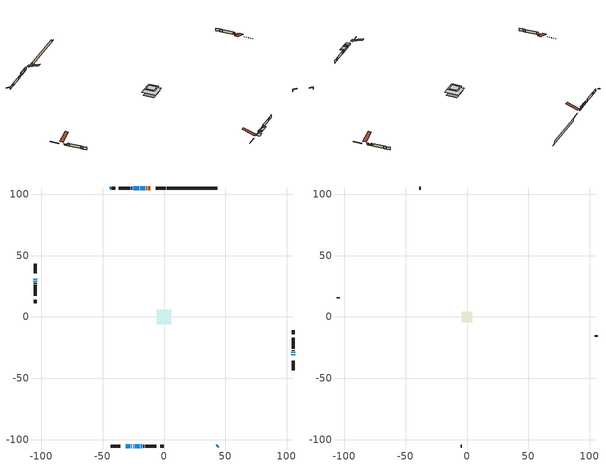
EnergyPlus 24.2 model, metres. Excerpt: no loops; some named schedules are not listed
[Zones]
conditioned space
 floor outside (Floor1 construction): -0.53,-0.53 -0.53,0.53 0.53,0.53 0.53,-0.53 z1.59
 floor adiabatic (AdiabaticFloorConstruction): -5.88,-5.88 -5.88,5.88 5.88,5.88 5.88,-5.88 z1.59
 floor foundation (Slab1 construction): -5.79,-4.57 -5.79,4.57 5.79,4.57 5.79,-4.57 z-0.99
 wall outside (RimJoist1 construction): 1.23,105.29 -6.54,105.29 / -43.61,-105.29 -35.84,-105.29 / -105.29,43.61 -105.29,35.84 / 105.29,-43.61 105.29,-35.84 z1.59:1.89
 wall outside (AdiabaticWallConstruction 1): -11.16,105.29 -12.84,105.29 / -13.77,105.29 -14.35,105.29 z1.59:3.62
 wall outside (AdiabaticWallConstruction): 105.29,-31.22 105.29,-30.2 / -26.69,-105.29 -26.17,-105.29 / -18.82,-105.29 -17.8,-105.29 z1.59:3.22; -31.22,-105.29 -27.61,-105.29 z1.59:2.39; 43.61,-105.29 43.83,-105.07 / -43.61,105.29 -43.83,105.07 z1.59:3.42; -105.29,31.22 -105.29,30.51 / -105.29,29.58 -105.29,28.86 / 105.29,-29.28 105.29,-28.56 z1.59:2.38; -15.28,105.29 -19.47,105.29 z1.59:1.95; -25.25,-105.29 -24.74,-105.29 z1.59:3.12; -23.81,-105.29 -19.75,-105.29 z1.59:3.11; -20.4,105.29 -25.09,105.29 z1.59:2.63
 wall outside (Wall1 construction): -26.02,105.29 -26.67,105.29 / -16.87,-105.29 -16.22,-105.29 / -105.29,27.93 -105.29,27.28 / 105.29,-27.63 105.29,-26.98 z1.59:4.03
 wall outside (Wall2 construction): -27.6,105.29 -36.74,105.29 / -15.29,-105.29 -6.16,-105.29 / -105.29,26.35 -105.29,17.22 / 105.29,-26.05 105.29,-16.91 z1.59:4.03
 wall outside (Wall5 construction): -39.71,105.29 -42.68,105.29 / -3.18,-105.29 -0.21,-105.29 / -105.29,14.24 -105.29,11.27 / 105.29,-13.94 105.29,-10.97 z1.59:4.03
 wall foundation (FoundationWall1 construction): 2.16,105.29,-0.99 2.16,105.29,1.59 39.47,105.29,1.59 39.47,105.29,-0.74 43.61,105.29,-0.74 43.61,105.29,-0.99
 window (WindowConstruction 7): 105.29,-31.22 105.29,-30.21 z1.59:3.21
 window (WindowConstruction 2): -31.22,-105.29 -27.61,-105.29 z1.59:2.39
 window (WindowConstruction 3): 43.61,-105.29 43.83,-105.08 z1.59:3.42
 window (WindowConstruction 4): -43.61,105.29 -43.83,105.08 z1.59:3.42
 window (WindowConstruction 5): -105.29,31.22 -105.29,30.51 z1.59:2.38
 window (WindowConstruction 6): -105.29,29.58 -105.29,28.86 z1.59:2.38
 window (WindowConstruction 12): -26.68,-105.29 -26.18,-105.29 z1.59:3.21
 window (WindowConstruction 9): -15.28,105.29 -19.47,105.29 z1.59:1.95
 window (WindowConstruction 10): -25.25,-105.29 -24.74,-105.29 z1.59:3.11
 window (WindowConstruction 11): -23.81,-105.29 -19.75,-105.29 z1.59:3.11
 window (WindowConstruction 8): -18.82,-105.29 -17.8,-105.29 z1.59:3.21
 window (WindowConstruction): 105.29,-29.28 105.29,-28.56 z1.59:2.38
 window (WindowConstruction 1): -20.4,105.29 -25.09,105.29 z1.59:2.63
 door (Door): -11.16,105.29 -12.84,105.29 z1.59:3.62
 door (Door 1): -13.77,105.29 -14.35,105.29 z1.59:3.62
 ceiling adiabatic (AdiabaticFloorConstruction): 5.88,-5.88 5.88,5.88 -5.88,5.88 -5.88,-5.88 z1.59
attic - vented
 floor to conditioned space (Floor2 construction Reversed): -3.16,-3.16 -3.16,3.16 3.16,3.16 3.16,-3.16 z4.03
 floor to conditioned space (Floor3 construction Reversed): -4.38,-4.38 -4.38,4.38 4.38,4.38 4.38,-4.38 z4.03
 wall outside (Wall3 construction): -37.66,105.29 -38.78,105.29 / -5.23,-105.29 -4.11,-105.29 / -105.29,16.29 -105.29,15.17 / 105.29,-15.99 105.29,-14.87 z1.59:4.03
 roof outside (Roof1 construction): -10.23,105.29,4.03 -10.23,94.82,7.52 -7.47,94.82,7.52 -7.47,105.29,4.03; -32.15,-105.29,4.03 -32.15,-94.82,7.52 -34.91,-94.82,7.52 -34.91,-105.29,4.03; -105.29,32.15,4.03 -94.82,32.15,7.52 -94.82,34.91,7.52 -105.29,34.91,4.03; 105.29,-32.15,4.03 94.82,-32.15,7.52 94.82,-34.91,7.52 105.29,-34.91,4.03
shading: 105.29,-30 105.29,-31.42 105.7,-31.42 105.7,-30 z3.42; -27.46,-105.29 -31.37,-105.29 -31.37,-108.95 -27.46,-108.95 z2.54; 43.93,-104.97 43.51,-105.4 46.1,-107.99 46.52,-107.56 z3.57; -43.93,104.97 -43.51,105.4 -46.1,107.99 -46.52,107.56 z3.57; -105.29,30.31 -105.29,31.42 -105.7,31.42 -105.7,30.31 z2.58; -105.29,28.66 -105.29,29.78 -105.7,29.78 -105.7,28.66 z2.58; -25.88,-105.29 -26.98,-105.29 -26.98,-108.34 -25.88,-108.34 z3.51; -22.11,105.29 -12.64,105.29 -12.64,105.7 -22.11,105.7 z4.59; -24.44,-105.29 -25.54,-105.29 -25.54,-108.34 -24.44,-108.34 z3.41; -19.45,-105.29 -24.11,-105.29 -24.11,-108.34 -19.45,-108.34 z3.41; -17.5,-105.29 -19.12,-105.29 -19.12,-108.49 -17.5,-108.49 z3.51; 105.29,-28.36 105.29,-29.48 105.7,-29.48 105.7,-28.36 z2.58; -25.29,105.29 -20.2,105.29 -20.2,105.7 -25.29,105.7 z2.83
[Building]
Building 1: Terrain=Suburbs
[Site:Location]
Saskatoon Intl AP_SK: Latitude {deg}=52.17; Longitude {deg}=-106.7; Time Zone {hr}=-6; Elevation {m}=504; Keep Site Location Information=Yes
[Site:GroundTemperature:Shallow]
-3.29371, -5.9198, -6.13011, -4.88389, 0.118965, 5.09852, 9.41553, 12.1502, 12.3826, 10.1583, 5.95142, 1.12462
[Site:WaterMainsTemperature]
Calculation Method=Schedule; Temperature Schedule=mains temperature schedule
[Material] Roughness=Rough; Thermal Absorptance=0.9
Name | Thickness {m} | Conductivity {W/m-K} | Density {kg/m3} | Specific Heat {J/kg-K} | Solar Absorptance | Visible Absorptance
asphalt or fiberglass shingles | 0.00635 | 0.162714 | 1121.4 | 1465.45 | 0.84 | 0.84
ceiling loosefill ins | 0.254 | 0.0480833 | 16.02 | 1046.75 | 0.7 | 0.7
ceiling stud and cavity | 0.1397 | 0.130061 | 65.682 | 1177.47 | 0.7 | 0.7
ceiling stud and cavity 1 | 0.1397 | 0.199841 | 65.682 | 1177.47 | 0.7 | 0.7
concrete 4.0 in. | 0.1016 | 1.803125 | 2242.8 | 837.4 | 0.7 | 0.7
concrete 8.0 in. | 0.2032 | 1.803125 | 2242.8 | 837.4 | 0.7 | 0.7
door material | 0.04445 | 0.0451087 | 512.64 | 1214.23 | 0.7 | 0.7
exterior vertical ins | 0.0710308 | 0.029427 | 32.04 | 1214.23 | 0.7 | 0.7
floor covering | 0.0127 | 0.0433444 | 54.468 | 1339.84 | 0.6 | 0.6
floor rigid ins; rim joist rigid ins; wall rigid ins | 0.051816 | 0.029427 | 32.04 | 1214.23 | 0.7 | 0.7
floor rigid ins 1; wall rigid ins 1 | 0.512978 | 0.029427 | 32.04 | 1214.23 | 0.7 | 0.7
floor stud and cavity | 0.1397 | 0.0852911 | 92.3553 | 1139.71 | 0.7 | 0.7
floor stud and cavity 1 | 0.1397 | 1.75129 | 37.0049 | 1207.88 | 0.7 | 0.7
furniture material conditioned space 1 | 0.1524 | 0.115458 | 640.8 | 1214.23 | 0.6 | 0.6
gypsum board | 0.0127 | 0.160291 | 801 | 837.4 | 0.6 | 0.6
gypsum board 1 | 0.0127 | 0.160291 | 801 | 837.4 | 0.7 | 0.7
osb sheathing 0.5 in. | 0.0127 | 0.115458 | 512.64 | 1214.23 | 0.7 | 0.7
osb sheathing 0.75 in. | 0.01905 | 0.115458 | 512.64 | 1214.23 | 0.7 | 0.7
osb sheathing 2.0 in. | 0.0508 | 0.115458 | 512.64 | 1214.23 | 0.7 | 0.7
rim joist stud and cavity | 0.0508 | 0.044277 | 125.044 | 1163.47 | 0.6 | 0.6
slab rigid ins | 0.00927403 | 0.029427 | 32.04 | 1214.23 | 0.7 | 0.7
wall stud and cavity | 0.1397 | 0.0748474 | 139.0536 | 1170.24 | 0.7 | 0.7
wall stud and cavity 1 | 0.1397 | 0.256764 | 139.0536 | 1170.24 | 0.7 | 0.7
wall stud and cavity 2 | 0.0889 | 6.1454 | 50.32683 | 1063.81 | 0.6 | 0.6
wall stud and cavity 3 | 0.1397 | 0.523232 | 139.0536 | 1170.24 | 0.7 | 0.7
wall stud and cavity 4 | 0.0889 | 0.380278 | 52.3479 | 1209.89 | 0.7 | 0.7
wall stud and cavity 5 | 0.0889 | 0.391764 | 83.0341 | 1211.67 | 0.7 | 0.7
wood siding | 0.0254 | 0.102417 | 544.68 | 1172.36 | 0.4 | 0.4
wood siding 1 | 0.00254 | 0.102417 | 544.68 | 1172.36 | 0.4 | 0.4
wood siding 2; wood siding 3; wood siding 4 | 0.0254 | 0.102417 | 544.68 | 1172.36 | 0.7 | 0.7
[WindowMaterial:SimpleGlazingSystem]
Name | U-Factor {W/m2-K} | Solar Heat Gain Coefficient
WindowMaterial | 1.90156 | 0.52
WindowMaterial 1 | 3.28075 | 0.64
WindowMaterial 2 | 2.972433 | 0.61
WindowMaterial 3 | 3.06271 | 0.54
WindowMaterial 4 | 1.97481 | 0.52
WindowMaterial 5 | 4.15402 | 0.66
WindowMaterial 6 | 3.59304 | 0.65
WindowMaterial 7 | 3.034891 | 0.56
WindowMaterial 8 | 2.98152 | 0.61
WindowMaterial 9 | 2.921331 | 0.67
[Construction]
AdiabaticFloorConstruction: floor stud and cavity 1, floor rigid ins 1, osb sheathing 0.75 in., floor covering
AdiabaticWallConstruction: wood siding 3, wall rigid ins 1, wall stud and cavity 4, gypsum board
AdiabaticWallConstruction 1: wood siding 4, wall rigid ins 1, wall stud and cavity 4, gypsum board
Door; Door 1: door material
Floor1 construction: floor stud and cavity, floor rigid ins, osb sheathing 0.75 in., floor covering
Floor2 construction Reversed: gypsum board, ceiling stud and cavity, ceiling loosefill ins
Floor3 construction Reversed: gypsum board, ceiling stud and cavity 1, ceiling loosefill ins
FoundationWall1 construction: concrete 8.0 in., gypsum board 1
furniture construction conditioned space 1: furniture material conditioned space 1
PartitionWallConstruction: gypsum board, wall stud and cavity 5, gypsum board
RimJoist1 construction: wood siding 2, rim joist rigid ins, osb sheathing 2.0 in., rim joist stud and cavity
Roof1 construction: asphalt or fiberglass shingles
Slab1 construction: slab rigid ins, concrete 4.0 in.
Wall1 construction: wood siding, osb sheathing 0.5 in., wall stud and cavity, gypsum board
Wall2 construction: wood siding, wall rigid ins, osb sheathing 0.5 in., wall stud and cavity 1, gypsum board
Wall3 construction: wood siding 1, wall stud and cavity 2
Wall5 construction: wood siding, wall rigid ins, osb sheathing 0.5 in., wall stud and cavity 3, gypsum board
WindowConstruction; WindowConstruction 5: WindowMaterial
WindowConstruction 1: WindowMaterial 1
WindowConstruction 10: WindowMaterial 8
WindowConstruction 11: WindowMaterial 9
WindowConstruction 12; WindowConstruction 7: WindowMaterial 5
WindowConstruction 2: WindowMaterial 2
WindowConstruction 3; WindowConstruction 4: WindowMaterial 3
WindowConstruction 6: WindowMaterial 4
WindowConstruction 8: WindowMaterial 6
WindowConstruction 9: WindowMaterial 7
[Zone] Multiplier=1; Part of Total Floor Area=Yes
Name | Volume {m3}
attic - vented | 66.4183
conditioned space | 611.1
[Space]
Name | Zone | Volume {m3}
attic - vented 1 | attic - vented | 66.4183
conditioned space 1 | conditioned space | 611.1
[ZoneInfiltration:EffectiveLeakageArea]
infil attic - vented 1: Zone or Space=attic - vented 1; Schedule=Always On Discrete; Effective Air Leakage Area {cm2}=4000.11; Stack Coefficient=0.000412328; Wind Coefficient=1.37196e-05
[ZoneMixing]
whole house fan mix: Zone or Space=attic - vented; Schedule=Always On Continuous; Design Flow Rate Calculation Method=Flow/Zone; Design Flow Rate {m3/s}=0; Source Zone or Space=conditioned space
[SurfaceProperty:ExposedFoundationPerimeter]
Slab1: Exposed Perimeter Calculation Method=TotalExposedPerimeter; Total Exposed Perimeter {m}=41.454
[InternalMass] Zone or ZoneList=conditioned space; Space or SpaceList=conditioned space 1
Name | Construction | Surface Area {m2}
furniture mass conditioned space 1 | furniture construction conditioned space 1 | 98.208
partition wall mass | PartitionWallConstruction | 245.52
[Lights]
interior lighting: Zone or ZoneList or Space or SpaceList=conditioned space 1; Schedule=interior lighting schedule; Design Level Calculation Method=LightingLevel; Lighting Level {W}=343.2; Return Air Fraction=0; Fraction Radiant=0.6; Fraction Visible=0.2; Fraction Replaceable=1
[People]
occupants: Zone or ZoneList or Space or SpaceList=conditioned space 1; Number of People Schedule=occupants schedule; Number of People Calculation Method=People; Number of People=3; Fraction Radiant=0.314171; Sensible Heat Fraction=0.56303; Activity Level Schedule=occupants activity schedule; Carbon Dioxide Generation Rate {m3/s-W}=0; Enable ASHRAE 55 Comfort Warnings=No; Mean Radiant Temperature Calculation Type=EnclosureAveraged
[ElectricEquipment] Zone or ZoneList or Space or SpaceList=conditioned space 1; Design Level Calculation Method=EquipmentLevel
Name | Schedule | Design Level {W} | Fraction Latent | Fraction Radiant | Fraction Lost
clothes dryer | clothes dryer schedule | 140.772 | 0.015 | 0.081 | 0.85
clothes washer | clothes washer schedule | 32.1985 | 0.03 | 0.162 | 0.7
cooking range | cooking range schedule | 215.147 | 0.08 | 0.432 | 0.2
dishwasher | dishwasher schedule | 66.8632 | 0.3 | 0.18 | 0.4
fridge | fridge schedule | 72.9452 | 0 | 0.6 | 0
mech vent house fan | mech vent house fan schedule | 15.3 | 0 | 0 | 1
mech vent house fan cfis | mech vent house fan cfis schedule | 0 | 0 | 0 | 0
misc plug loads | misc plug loads schedule | 494.7 | 0.045 | 0.513 | 0.1
whole house fan | Always On Discrete | 0 | 0 | 0 | 1
[OtherEquipment] Zone or ZoneList or Space or SpaceList=conditioned space 1; Design Level Calculation Method=EquipmentLevel
Name | Fuel Type | Schedule | Design Level {W} | Fraction Latent | Fraction Radiant | Fraction Lost
clothes dryer 1 | Electricity | clothes dryer schedule | 0 | 0.015 | 0.081 | 0.85
cooking range 1 | Electricity | cooking range schedule | 0 | 0.08 | 0.432 | 0.2
general water use latent | None | general water use schedule | 62.594 | 1 | 0 | 0
general water use sensible | None | general water use schedule | -61.6891 | 0 | 0.6 | 0
mech vent house fan latent load | None | Always On Discrete | 0 | 1 | 0 | 0
mech vent house fan sensible load | None | Always On Discrete | 0 | 0 | 0 | 0
water heater energy adjustment1 | NaturalGas | Always On Discrete | 0.01 | 0 | 0 | 1
[ZoneInfiltration:DesignFlowRate] Zone or ZoneList or Space or SpaceList=conditioned space 1; Schedule=Always On Discrete; Design Flow Rate Calculation Method=Flow/Zone; Design Flow Rate {m3/s}=0
infil flow; natural vent flow; whole house fan flow
[Foundation:Kiva]
Foundation Kiva 1: Initial Indoor Air Temperature {C}=21; Wall Height Above Grade {m}=1.59002; Wall Depth Below Slab {m}=0.2032; Custom Block Material Name 1=exterior vertical ins; Custom Block Depth 1 {m}=2.58001; Custom Block X Position 1 {m}=0.2159; Custom Block Z Position 1 {m}=0
[Foundation:Kiva:Settings]
Soil Conductivity {W/m-K}=0.849921; Soil Density {kg/m3}=1842.3; Soil Specific Heat {J/kg-K}=418.7; Ground Solar Absorptivity=0.9; Ground Thermal Absorptivity=0.9; Ground Surface Roughness {m}=0.03; Far-Field Width {m}=40; Deep-Ground Boundary Condition=ZeroFlux; Deep-Ground Depth {m}=40; Minimum Cell Dimension {m}=0.2; Maximum Cell Growth Coefficient=3; Simulation Timestep=Timestep
[Exterior:Lights]
exterior lighting: Schedule=exterior lighting schedule; Design Level {W}=75.6
[Schedule:Constant]
Name | Hourly Value
Always On Continuous; mech vent house fan schedule; mech vent house fan cfis schedule; Always On Discrete | 1
occupants activity schedule | 117.228
fridge schedule | 0
[Schedule:Week:Daily]
interior lighting schedule Week Rule - Jan1-Jan27: interior lighting schedule day, interior lighting schedule day, interior lighting schedule day, interior lighting schedule day, interior lighting schedule day, interior lighting schedule day, interior lighting schedule day, interior lighting schedule default day, interior lighting schedule default day, interior lighting schedule default day, interior lighting schedule default day, interior lighting schedule default day
interior lighting schedule Week Rule - Jan28-Feb3: interior lighting schedule day, interior lighting schedule day, interior lighting schedule day, interior lighting schedule day, interior lighting schedule day 1, interior lighting schedule day 1, interior lighting schedule day 1, interior lighting schedule default day, interior lighting schedule default day, interior lighting schedule default day, interior lighting schedule default day, interior lighting schedule default day
interior lighting schedule Week Rule - Feb4-Feb24: interior lighting schedule day 1, interior lighting schedule day 1, interior lighting schedule day 1, interior lighting schedule day 1, interior lighting schedule day 1, interior lighting schedule day 1, interior lighting schedule day 1, interior lighting schedule default day, interior lighting schedule default day, interior lighting schedule default day, interior lighting schedule default day, interior lighting schedule default day
interior lighting schedule Week Rule - Feb25-Mar3: interior lighting schedule day 1, interior lighting schedule day 1, interior lighting schedule day 1, interior lighting schedule day 1, interior lighting schedule day 2, interior lighting schedule day 2, interior lighting schedule day 2, interior lighting schedule default day, interior lighting schedule default day, interior lighting schedule default day, interior lighting schedule default day, interior lighting schedule default day
interior lighting schedule Week Rule - Mar4-Mar31: interior lighting schedule day 2, interior lighting schedule day 2, interior lighting schedule day 2, interior lighting schedule day 2, interior lighting schedule day 2, interior lighting schedule day 2, interior lighting schedule day 2, interior lighting schedule default day, interior lighting schedule default day, interior lighting schedule default day, interior lighting schedule default day, interior lighting schedule default day
interior lighting schedule Week Rule - Apr1-Apr28: interior lighting schedule day 3, interior lighting schedule day 3, interior lighting schedule day 3, interior lighting schedule day 3, interior lighting schedule day 3, interior lighting schedule day 3, interior lighting schedule day 3, interior lighting schedule default day, interior lighting schedule default day, interior lighting schedule default day, interior lighting schedule default day, interior lighting schedule default day
interior lighting schedule Week Rule - Apr29-May5: interior lighting schedule day 3, interior lighting schedule day 3, interior lighting schedule day 4, interior lighting schedule day 4, interior lighting schedule day 4, interior lighting schedule day 4, interior lighting schedule day 4, interior lighting schedule default day, interior lighting schedule default day, interior lighting schedule default day, interior lighting schedule default day, interior lighting schedule default day
interior lighting schedule Week Rule - May6-May26: interior lighting schedule day 4, interior lighting schedule day 4, interior lighting schedule day 4, interior lighting schedule day 4, interior lighting schedule day 4, interior lighting schedule day 4, interior lighting schedule day 4, interior lighting schedule default day, interior lighting schedule default day, interior lighting schedule default day, interior lighting schedule default day, interior lighting schedule default day
interior lighting schedule Week Rule - May27-Jun2: interior lighting schedule day 4, interior lighting schedule day 4, interior lighting schedule day 4, interior lighting schedule day 4, interior lighting schedule day 4, interior lighting schedule day 5, interior lighting schedule day 5, interior lighting schedule default day, interior lighting schedule default day, interior lighting schedule default day, interior lighting schedule default day, interior lighting schedule default day
interior lighting schedule Week Rule - Jun3-Jun30: interior lighting schedule day 5, interior lighting schedule day 5, interior lighting schedule day 5, interior lighting schedule day 5, interior lighting schedule day 5, interior lighting schedule day 5, interior lighting schedule day 5, interior lighting schedule default day, interior lighting schedule default day, interior lighting schedule default day, interior lighting schedule default day, interior lighting schedule default day
interior lighting schedule Week Rule - Jul1-Jul28: interior lighting schedule day 6, interior lighting schedule day 6, interior lighting schedule day 6, interior lighting schedule day 6, interior lighting schedule day 6, interior lighting schedule day 6, interior lighting schedule day 6, interior lighting schedule default day, interior lighting schedule default day, interior lighting schedule default day, interior lighting schedule default day, interior lighting schedule default day
interior lighting schedule Week Rule - Jul29-Aug4: interior lighting schedule day 6, interior lighting schedule day 6, interior lighting schedule day 6, interior lighting schedule day 7, interior lighting schedule day 7, interior lighting schedule day 7, interior lighting schedule day 7, interior lighting schedule default day, interior lighting schedule default day, interior lighting schedule default day, interior lighting schedule default day, interior lighting schedule default day
interior lighting schedule Week Rule - Aug5-Aug25: interior lighting schedule day 7, interior lighting schedule day 7, interior lighting schedule day 7, interior lighting schedule day 7, interior lighting schedule day 7, interior lighting schedule day 7, interior lighting schedule day 7, interior lighting schedule default day, interior lighting schedule default day, interior lighting schedule default day, interior lighting schedule default day, interior lighting schedule default day
interior lighting schedule Week Rule - Aug26-Sep1: interior lighting schedule day 7, interior lighting schedule day 7, interior lighting schedule day 7, interior lighting schedule day 7, interior lighting schedule day 7, interior lighting schedule day 7, interior lighting schedule day 8, interior lighting schedule default day, interior lighting schedule default day, interior lighting schedule default day, interior lighting schedule default day, interior lighting schedule default day
interior lighting schedule Week Rule - Sep2-Sep29: interior lighting schedule day 8, interior lighting schedule day 8, interior lighting schedule day 8, interior lighting schedule day 8, interior lighting schedule day 8, interior lighting schedule day 8, interior lighting schedule day 8, interior lighting schedule default day, interior lighting schedule default day, interior lighting schedule default day, interior lighting schedule default day, interior lighting schedule default day
interior lighting schedule Week Rule - Sep30-Oct6: interior lighting schedule day 8, interior lighting schedule day 9, interior lighting schedule day 9, interior lighting schedule day 9, interior lighting schedule day 9, interior lighting schedule day 9, interior lighting schedule day 9, interior lighting schedule default day, interior lighting schedule default day, interior lighting schedule default day, interior lighting schedule default day, interior lighting schedule default day
interior lighting schedule Week Rule - Oct7-Oct27: interior lighting schedule day 9, interior lighting schedule day 9, interior lighting schedule day 9, interior lighting schedule day 9, interior lighting schedule day 9, interior lighting schedule day 9, interior lighting schedule day 9, interior lighting schedule default day, interior lighting schedule default day, interior lighting schedule default day, interior lighting schedule default day, interior lighting schedule default day
interior lighting schedule Week Rule - Oct28-Nov3: interior lighting schedule day 9, interior lighting schedule day 9, interior lighting schedule day 9, interior lighting schedule day 9, interior lighting schedule day 10, interior lighting schedule day 10, interior lighting schedule day 10, interior lighting schedule default day, interior lighting schedule default day, interior lighting schedule default day, interior lighting schedule default day, interior lighting schedule default day
interior lighting schedule Week Rule - Nov4-Nov24: interior lighting schedule day 10, interior lighting schedule day 10, interior lighting schedule day 10, interior lighting schedule day 10, interior lighting schedule day 10, interior lighting schedule day 10, interior lighting schedule day 10, interior lighting schedule default day, interior lighting schedule default day, interior lighting schedule default day, interior lighting schedule default day, interior lighting schedule default day
interior lighting schedule Week Rule - Nov25-Dec1: interior lighting schedule day 10, interior lighting schedule day 10, interior lighting schedule day 10, interior lighting schedule day 10, interior lighting schedule day 10, interior lighting schedule day 10, interior lighting schedule day 11, interior lighting schedule default day, interior lighting schedule default day, interior lighting schedule default day, interior lighting schedule default day, interior lighting schedule default day
interior lighting schedule Week Rule - Dec2-Dec31: interior lighting schedule day 11, interior lighting schedule day 11, interior lighting schedule day 11, interior lighting schedule day 11, interior lighting schedule day 11, interior lighting schedule day 11, interior lighting schedule day 11, interior lighting schedule default day, interior lighting schedule default day, interior lighting schedule default day, interior lighting schedule default day, interior lighting schedule default day
occupants schedule Week Rule - Jan1-Dec31: occupants schedule day, occupants schedule day, occupants schedule day, occupants schedule day, occupants schedule day, occupants schedule day, occupants schedule day, occupants schedule default day, occupants schedule default day, occupants schedule default day, occupants schedule default day, occupants schedule default day
clothes dryer schedule Week Rule - Jan1-Dec31: clothes dryer schedule day, clothes dryer schedule day, clothes dryer schedule day, clothes dryer schedule day, clothes dryer schedule day, clothes dryer schedule day, clothes dryer schedule day, clothes dryer schedule default day, clothes dryer schedule default day, clothes dryer schedule default day, clothes dryer schedule default day, clothes dryer schedule default day
clothes washer schedule Week Rule - Jan1-Dec31: clothes washer schedule day, clothes washer schedule day, clothes washer schedule day, clothes washer schedule day, clothes washer schedule day, clothes washer schedule day, clothes washer schedule day, clothes washer schedule default day, clothes washer schedule default day, clothes washer schedule default day, clothes washer schedule default day, clothes washer schedule default day
cooking range schedule Week Rule - Jan1-Dec31: cooking range schedule day, cooking range schedule day, cooking range schedule day, cooking range schedule day, cooking range schedule day, cooking range schedule day, cooking range schedule day, cooking range schedule default day, cooking range schedule default day, cooking range schedule default day, cooking range schedule default day, cooking range schedule default day
dishwasher schedule Week Rule - Jan1-Dec31: dishwasher schedule day, dishwasher schedule day, dishwasher schedule day, dishwasher schedule day, dishwasher schedule day, dishwasher schedule day, dishwasher schedule day, dishwasher schedule default day, dishwasher schedule default day, dishwasher schedule default day, dishwasher schedule default day, dishwasher schedule default day
misc plug loads schedule Week Rule - Jan1-Dec31: misc plug loads schedule day, misc plug loads schedule day, misc plug loads schedule day, misc plug loads schedule day, misc plug loads schedule day, misc plug loads schedule day, misc plug loads schedule day, misc plug loads schedule default day, misc plug loads schedule default day, misc plug loads schedule default day, misc plug loads schedule default day, misc plug loads schedule default day
general water use schedule Week Rule - Jan1-Dec31: general water use schedule day, general water use schedule day, general water use schedule day, general water use schedule day, general water use schedule day, general water use schedule day, general water use schedule day, general water use schedule default day, general water use schedule default day, general water use schedule default day, general water use schedule default day, general water use schedule default day
exterior lighting schedule Week Rule - Jan1-Jan27: exterior lighting schedule day, exterior lighting schedule day, exterior lighting schedule day, exterior lighting schedule day, exterior lighting schedule day, exterior lighting schedule day, exterior lighting schedule day, exterior lighting schedule default day, exterior lighting schedule default day, exterior lighting schedule default day, exterior lighting schedule default day, exterior lighting schedule default day
exterior lighting schedule Week Rule - Jan28-Feb3: exterior lighting schedule day, exterior lighting schedule day, exterior lighting schedule day, exterior lighting schedule day, exterior lighting schedule day 1, exterior lighting schedule day 1, exterior lighting schedule day 1, exterior lighting schedule default day, exterior lighting schedule default day, exterior lighting schedule default day, exterior lighting schedule default day, exterior lighting schedule default day
exterior lighting schedule Week Rule - Feb4-Feb24: exterior lighting schedule day 1, exterior lighting schedule day 1, exterior lighting schedule day 1, exterior lighting schedule day 1, exterior lighting schedule day 1, exterior lighting schedule day 1, exterior lighting schedule day 1, exterior lighting schedule default day, exterior lighting schedule default day, exterior lighting schedule default day, exterior lighting schedule default day, exterior lighting schedule default day
exterior lighting schedule Week Rule - Feb25-Mar3: exterior lighting schedule day 1, exterior lighting schedule day 1, exterior lighting schedule day 1, exterior lighting schedule day 1, exterior lighting schedule day 2, exterior lighting schedule day 2, exterior lighting schedule day 2, exterior lighting schedule default day, exterior lighting schedule default day, exterior lighting schedule default day, exterior lighting schedule default day, exterior lighting schedule default day
exterior lighting schedule Week Rule - Mar4-Mar31: exterior lighting schedule day 2, exterior lighting schedule day 2, exterior lighting schedule day 2, exterior lighting schedule day 2, exterior lighting schedule day 2, exterior lighting schedule day 2, exterior lighting schedule day 2, exterior lighting schedule default day, exterior lighting schedule default day, exterior lighting schedule default day, exterior lighting schedule default day, exterior lighting schedule default day
exterior lighting schedule Week Rule - Apr1-Apr28: exterior lighting schedule day 3, exterior lighting schedule day 3, exterior lighting schedule day 3, exterior lighting schedule day 3, exterior lighting schedule day 3, exterior lighting schedule day 3, exterior lighting schedule day 3, exterior lighting schedule default day, exterior lighting schedule default day, exterior lighting schedule default day, exterior lighting schedule default day, exterior lighting schedule default day
exterior lighting schedule Week Rule - Apr29-May5: exterior lighting schedule day 3, exterior lighting schedule day 3, exterior lighting schedule day 4, exterior lighting schedule day 4, exterior lighting schedule day 4, exterior lighting schedule day 4, exterior lighting schedule day 4, exterior lighting schedule default day, exterior lighting schedule default day, exterior lighting schedule default day, exterior lighting schedule default day, exterior lighting schedule default day
exterior lighting schedule Week Rule - May6-May26: exterior lighting schedule day 4, exterior lighting schedule day 4, exterior lighting schedule day 4, exterior lighting schedule day 4, exterior lighting schedule day 4, exterior lighting schedule day 4, exterior lighting schedule day 4, exterior lighting schedule default day, exterior lighting schedule default day, exterior lighting schedule default day, exterior lighting schedule default day, exterior lighting schedule default day
exterior lighting schedule Week Rule - May27-Jun2: exterior lighting schedule day 4, exterior lighting schedule day 4, exterior lighting schedule day 4, exterior lighting schedule day 4, exterior lighting schedule day 4, exterior lighting schedule day 5, exterior lighting schedule day 5, exterior lighting schedule default day, exterior lighting schedule default day, exterior lighting schedule default day, exterior lighting schedule default day, exterior lighting schedule default day
exterior lighting schedule Week Rule - Jun3-Jun30: exterior lighting schedule day 5, exterior lighting schedule day 5, exterior lighting schedule day 5, exterior lighting schedule day 5, exterior lighting schedule day 5, exterior lighting schedule day 5, exterior lighting schedule day 5, exterior lighting schedule default day, exterior lighting schedule default day, exterior lighting schedule default day, exterior lighting schedule default day, exterior lighting schedule default day
exterior lighting schedule Week Rule - Jul1-Jul28: exterior lighting schedule day 6, exterior lighting schedule day 6, exterior lighting schedule day 6, exterior lighting schedule day 6, exterior lighting schedule day 6, exterior lighting schedule day 6, exterior lighting schedule day 6, exterior lighting schedule default day, exterior lighting schedule default day, exterior lighting schedule default day, exterior lighting schedule default day, exterior lighting schedule default day
exterior lighting schedule Week Rule - Jul29-Aug4: exterior lighting schedule day 6, exterior lighting schedule day 6, exterior lighting schedule day 6, exterior lighting schedule day 7, exterior lighting schedule day 7, exterior lighting schedule day 7, exterior lighting schedule day 7, exterior lighting schedule default day, exterior lighting schedule default day, exterior lighting schedule default day, exterior lighting schedule default day, exterior lighting schedule default day
exterior lighting schedule Week Rule - Aug5-Aug25: exterior lighting schedule day 7, exterior lighting schedule day 7, exterior lighting schedule day 7, exterior lighting schedule day 7, exterior lighting schedule day 7, exterior lighting schedule day 7, exterior lighting schedule day 7, exterior lighting schedule default day, exterior lighting schedule default day, exterior lighting schedule default day, exterior lighting schedule default day, exterior lighting schedule default day
exterior lighting schedule Week Rule - Aug26-Sep1: exterior lighting schedule day 7, exterior lighting schedule day 7, exterior lighting schedule day 7, exterior lighting schedule day 7, exterior lighting schedule day 7, exterior lighting schedule day 7, exterior lighting schedule day 8, exterior lighting schedule default day, exterior lighting schedule default day, exterior lighting schedule default day, exterior lighting schedule default day, exterior lighting schedule default day
exterior lighting schedule Week Rule - Sep2-Sep29: exterior lighting schedule day 8, exterior lighting schedule day 8, exterior lighting schedule day 8, exterior lighting schedule day 8, exterior lighting schedule day 8, exterior lighting schedule day 8, exterior lighting schedule day 8, exterior lighting schedule default day, exterior lighting schedule default day, exterior lighting schedule default day, exterior lighting schedule default day, exterior lighting schedule default day
exterior lighting schedule Week Rule - Sep30-Oct6: exterior lighting schedule day 8, exterior lighting schedule day 9, exterior lighting schedule day 9, exterior lighting schedule day 9, exterior lighting schedule day 9, exterior lighting schedule day 9, exterior lighting schedule day 9, exterior lighting schedule default day, exterior lighting schedule default day, exterior lighting schedule default day, exterior lighting schedule default day, exterior lighting schedule default day
exterior lighting schedule Week Rule - Oct7-Oct27: exterior lighting schedule day 9, exterior lighting schedule day 9, exterior lighting schedule day 9, exterior lighting schedule day 9, exterior lighting schedule day 9, exterior lighting schedule day 9, exterior lighting schedule day 9, exterior lighting schedule default day, exterior lighting schedule default day, exterior lighting schedule default day, exterior lighting schedule default day, exterior lighting schedule default day
exterior lighting schedule Week Rule - Oct28-Nov3: exterior lighting schedule day 9, exterior lighting schedule day 9, exterior lighting schedule day 9, exterior lighting schedule day 9, exterior lighting schedule day 10, exterior lighting schedule day 10, exterior lighting schedule day 10, exterior lighting schedule default day, exterior lighting schedule default day, exterior lighting schedule default day, exterior lighting schedule default day, exterior lighting schedule default day
[Schedule:Year]
interior lighting schedule: interior lighting schedule Week Rule - Jan1-Jan27, 1, 1, 1, 27, interior lighting schedule Week Rule - Jan28-Feb3, 1, 28, 2, 3, interior lighting schedule Week Rule - Feb4-Feb24, 2, 4, 2, 24, interior lighting schedule Week Rule - Feb25-Mar3, 2, 25, 3, 3, interior lighting schedule Week Rule - Mar4-Mar31, 3, 4, 3, 31, interior lighting schedule Week Rule - Apr1-Apr28, 4, 1, 4, 28, interior lighting schedule Week Rule - Apr29-May5, 4, 29, 5, 5, interior lighting schedule Week Rule - May6-May26, 5, 6, 5, 26, interior lighting schedule Week Rule - May27-Jun2, 5, 27, 6, 2, interior lighting schedule Week Rule - Jun3-Jun30, 6, 3, 6, 30, interior lighting schedule Week Rule - Jul1-Jul28, 7, 1, 7, 28, interior lighting schedule Week Rule - Jul29-Aug4, 7, 29, 8, 4, interior lighting schedule Week Rule - Aug5-Aug25, 8, 5, 8, 25, interior lighting schedule Week Rule - Aug26-Sep1, 8, 26, 9, 1, interior lighting schedule Week Rule - Sep2-Sep29, 9, 2, 9, 29, interior lighting schedule Week Rule - Sep30-Oct6, 9, 30, 10, 6, interior lighting schedule Week Rule - Oct7-Oct27, 10, 7, 10, 27, interior lighting schedule Week Rule - Oct28-Nov3, 10, 28, 11, 3, interior lighting schedule Week Rule - Nov4-Nov24, 11, 4, 11, 24, interior lighting schedule Week Rule - Nov25-Dec1, 11, 25, 12, 1, interior lighting schedule Week Rule - Dec2-Dec31, 12, 2, 12, 31
occupants schedule: occupants schedule Week Rule - Jan1-Dec31, 1, 1, 12, 31
clothes dryer schedule: clothes dryer schedule Week Rule - Jan1-Dec31, 1, 1, 12, 31
clothes washer schedule: clothes washer schedule Week Rule - Jan1-Dec31, 1, 1, 12, 31
cooking range schedule: cooking range schedule Week Rule - Jan1-Dec31, 1, 1, 12, 31
dishwasher schedule: dishwasher schedule Week Rule - Jan1-Dec31, 1, 1, 12, 31
misc plug loads schedule: misc plug loads schedule Week Rule - Jan1-Dec31, 1, 1, 12, 31
general water use schedule: general water use schedule Week Rule - Jan1-Dec31, 1, 1, 12, 31
exterior lighting schedule: exterior lighting schedule Week Rule - Jan1-Jan27, 1, 1, 1, 27, exterior lighting schedule Week Rule - Jan28-Feb3, 1, 28, 2, 3, exterior lighting schedule Week Rule - Feb4-Feb24, 2, 4, 2, 24, exterior lighting schedule Week Rule - Feb25-Mar3, 2, 25, 3, 3, exterior lighting schedule Week Rule - Mar4-Mar31, 3, 4, 3, 31, exterior lighting schedule Week Rule - Apr1-Apr28, 4, 1, 4, 28, exterior lighting schedule Week Rule - Apr29-May5, 4, 29, 5, 5, exterior lighting schedule Week Rule - May6-May26, 5, 6, 5, 26, exterior lighting schedule Week Rule - May27-Jun2, 5, 27, 6, 2, exterior lighting schedule Week Rule - Jun3-Jun30, 6, 3, 6, 30, exterior lighting schedule Week Rule - Jul1-Jul28, 7, 1, 7, 28, exterior lighting schedule Week Rule - Jul29-Aug4, 7, 29, 8, 4, exterior lighting schedule Week Rule - Aug5-Aug25, 8, 5, 8, 25, exterior lighting schedule Week Rule - Aug26-Sep1, 8, 26, 9, 1, exterior lighting schedule Week Rule - Sep2-Sep29, 9, 2, 9, 29, exterior lighting schedule Week Rule - Sep30-Oct6, 9, 30, 10, 6, exterior lighting schedule Week Rule - Oct7-Oct27, 10, 7, 10, 27, exterior lighting schedule Week Rule - Oct28-Nov3, 10, 28, 11, 3, exterior lighting schedule Week Rule - Nov4-Nov24, 11, 4, 11, 24, exterior lighting schedule Week Rule - Nov25-Dec1, 11, 25, 12, 1, exterior lighting schedule Week Rule - Dec2-Dec31, 12, 2, 12, 31
[Schedule:Compact]
mains temperature schedule: Through: 01/01, For: AllDays, Until: 24:00, 3.00833, Through: 01/02, For: AllDays, Until: 24:00, 2.92833, Through: 01/03, For: AllDays, Until: 24:00, 2.84889, Through: 01/04, For: AllDays, Until: 24:00, 2.77111, Through: 01/05, For: AllDays, Until: 24:00, 2.69389, Through: 01/06, For: AllDays, Until: 24:00, 2.61778, Through: 01/07, For: AllDays, Until: 24:00, 2.54333, Through: 01/08, For: AllDays, Until: 24:00, 2.46944, Through: 01/09, For: AllDays, Until: 24:00, 2.39667, Through: 01/10, For: AllDays, Until: 24:00, 2.32556, Through: 01/11, For: AllDays, Until: 24:00, 2.255, Through: 01/12, For: AllDays, Until: 24:00, 2.18611, Through: 01/13, For: AllDays, Until: 24:00, 2.11833, Through: 01/14, For: AllDays, Until: 24:00, 2.05167, Through: 01/15, For: AllDays, Until: 24:00, 1.98611, Through: 01/16, For: AllDays, Until: 24:00, 1.92222, Through: 01/17, For: AllDays, Until: 24:00, 1.85944, Through: 01/18, For: AllDays, Until: 24:00, 1.79778, Through: 01/19, For: AllDays, Until: 24:00, 1.73778, Through: 01/20, For: AllDays, Until: 24:00, 1.67889, Through: 01/21, For: AllDays, Until: 24:00, 1.62167, Through: 01/22, For: AllDays, Until: 24:00, 1.56556, Through: 01/23, For: AllDays, Until: 24:00, 1.51056, Through: 01/24, For: AllDays, Until: 24:00, 1.45778, Through: 01/25, For: AllDays, Until: 24:00, 1.40556, Through: 01/26, For: AllDays, Until: 24:00, 1.35556, Through: 01/27, For: AllDays, Until: 24:00, 1.30667, Through: 01/28, For: AllDays, Until: 24:00, 1.25944, Through: 01/29, For: AllDays, Until: 24:00, 1.21333, Through: 01/30, For: AllDays, Until: 24:00, 1.16889, Through: 01/31, For: AllDays, Until: 24:00, 1.12611, Through: 02/01, For: AllDays, Until: 24:00, 1.085, Through: 02/02, For: AllDays, Until: 24:00, 1.045, Through: 02/03, For: AllDays, Until: 24:00, 1.00667, Through: 02/04, For: AllDays, Until: 24:00, 0.97, Through: 02/05, For: AllDays, Until: 24:00, 0.935, Through: 02/06, For: AllDays, Until: 24:00, 0.901667, Through: 02/07, For: AllDays, Until: 24:00, 0.869444, Through: 02/08, For: AllDays, Until: 24:00, 0.839444, Through: 02/09, For: AllDays, Until: 24:00, 0.810556, Through: 02/10, For: AllDays, Until: 24:00, 0.783889, Through: 02/11, For: AllDays, Until: 24:00, 0.758333, Through: 02/12, For: AllDays, Until: 24:00, 0.734444, Through: 02/13, For: AllDays, Until: 24:00, 0.712222, Through: 02/14, For: AllDays, Until: 24:00, 0.692222, Through: 02/15, For: AllDays, Until: 24:00, 0.673333, Through: 02/16, For: AllDays, Until: 24:00, 0.656111, Through: 02/17, For: AllDays, Until: 24:00, 0.640556, Through: 02/18, For: AllDays, Until: 24:00, 0.626667, Through: 02/19, For: AllDays, Until: 24:00, 0.614444, Through: 02/20, For: AllDays, Until: 24:00, 0.604444, Through: 02/21, For: AllDays, Until: 24:00, 0.595556, Through: 02/22, For: AllDays, Until: 24:00, 0.588333, Through: 02/23, For: AllDays, Until: 24:00, 0.583333, Through: 02/24, For: AllDays, Until: 24:00, 0.579444, Through: 02/25, For: AllDays, Until: 24:00, 0.577778, Through: 02/26, For: AllDays, Until: 24:00, 0.577222, Through: 02/27, For: AllDays, Until: 24:00, 0.578889, Through: 02/28, For: AllDays, Until: 24:00, 0.581667, Through: 03/01, For: AllDays, Until: 24:00, 0.586667, Through: 03/02, For: AllDays, Until: 24:00, 0.593333, Through: 03/03, For: AllDays, Until: 24:00, 0.601111, Through: 03/04, For: AllDays, Until: 24:00, 0.611111, Through: 03/05, For: AllDays, Until: 24:00, 0.622778, Through: 03/06, For: AllDays, Until: 24:00, 0.636111, Through: 03/07, For: AllDays, Until: 24:00, 0.651111, Through: 03/08, For: AllDays, Until: 24:00, 0.667778, Through: 03/09, For: AllDays, Until: 24:00, 0.686111, Through: 03/10, For: AllDays, Until: 24:00, 0.705556, Through: 03/11, For: AllDays, Until: 24:00, 0.727222, Through: 03/12, For: AllDays, Until: 24:00, 0.750556, Through: 03/13, For: AllDays, Until: 24:00, 0.775556, Through: 03/14, For: AllDays, Until: 24:00, 0.802222, Through: 03/15, For: AllDays, Until: 24:00, 0.83, Through: 03/16, For: AllDays, Until: 24:00, 0.86, Through: 03/17, For: AllDays, Until: 24:00, 0.891111, Through: 03/18, For: AllDays, Until: 24:00, 0.924444, Through: 03/19, For: AllDays, Until: 24:00, 0.958889, Through: 03/20, For: AllDays, Until: 24:00, 0.995, Through: 03/21, For: AllDays, Until: 24:00, 1.03278, Through: 03/22, For: AllDays, Until: 24:00, 1.07222, Through: 03/23, For: AllDays, Until: 24:00, 1.11278, Through: 03/24, For: AllDays, Until: 24:00, 1.15556, Through: 03/25, For: AllDays, Until: 24:00, 1.19944, Through: 03/26, For: AllDays, Until: 24:00, 1.24444, Through: 03/27, For: AllDays, Until: 24:00, 1.29167, Through: 03/28, For: AllDays, Until: 24:00, 1.34, Through: 03/29, For: AllDays, Until: 24:00, 1.39, Through: 03/30, For: AllDays, Until: 24:00, 1.44111, Through: 03/31, For: AllDays, Until: 24:00, 1.49389, Through: 04/01, For: AllDays, Until: 24:00, 1.54833, Through: 04/02, For: AllDays, Until: 24:00, 1.60389, Through: 04/03, For: AllDays, Until: 24:00, 1.66056, Through: 04/04, For: AllDays, Until: 24:00, 1.71889, Through: 04/05, For: AllDays, Until: 24:00, 1.77889, Through: 04/06, For: AllDays, Until: 24:00, 1.84, Through: 04/07, For: AllDays, Until: 24:00, 1.90222, Through: 04/08, For: AllDays, Until: 24:00, 1.96556, Through: 04/09, For: AllDays, Until: 24:00, 2.03056, Through: 04/10, For: AllDays, Until: 24:00, 2.09722, Through: 04/11, For: AllDays, Until: 24:00, 2.16444, Through: 04/12, For: AllDays, Until: 24:00, 2.23333, Through: 04/13, For: AllDays, Until: 24:00, 2.30278, Through: 04/14, For: AllDays, Until: 24:00, 2.37389, Through: 04/15, For: AllDays, Until: 24:00, 2.44611, Through: 04/16, For: AllDays, Until: 24:00, 2.52, Through: 04/17, For: AllDays, Until: 24:00, 2.59444, Through: 04/18, For: AllDays, Until: 24:00, 2.67, Through: 04/19, For: AllDays, Until: 24:00, 2.74667, Through: 04/20, For: AllDays, Until: 24:00, 2.82444, Through: 04/21, For: AllDays, Until: 24:00, 2.90278, Through: 04/22, For: AllDays, Until: 24:00, 2.98278, Through: 04/23, For: AllDays, Until: 24:00, 3.06333, Through: 04/24, For: AllDays, Until: 24:00, 3.145, Through: 04/25, For: AllDays, Until: 24:00, 3.22778, Through: 04/26, For: AllDays, Until: 24:00, 3.31167, Through: 04/27, For: AllDays, Until: 24:00, 3.39611, Through: 04/28, For: AllDays, Until: 24:00, 3.48111, Through: 04/29, For: AllDays, Until: 24:00, 3.56722, Through: 04/30, For: AllDays, Until: 24:00, 3.65444, Through: 05/01, For: AllDays, Until: 24:00, 3.74222, Through: 05/02, For: AllDays, Until: 24:00, 3.83056, Through: 05/03, For: AllDays, Until: 24:00, 3.92, Through: 05/04, For: AllDays, Until: 24:00, 4.00944, Through: 05/05, For: AllDays, Until: 24:00, 4.1, Through: 05/06, For: AllDays, Until: 24:00, 4.19167, Through: 05/07, For: AllDays, Until: 24:00, 4.28333, Through: 05/08, For: AllDays, Until: 24:00, 4.37611, Through: 05/09, For: AllDays, Until: 24:00, 4.46889, Through: 05/10, For: AllDays, Until: 24:00, 4.56278, Through: 05/11, For: AllDays, Until: 24:00, 4.65667, Through: 05/12, For: AllDays, Until: 24:00, 4.75111, Through: 05/13, For: AllDays, Until: 24:00, 4.84611, Through: 05/14, For: AllDays, Until: 24:00, 4.94167, Through: 05/15, For: AllDays, Until: 24:00, 5.03778, Through: 05/16, For: AllDays, Until: 24:00, 5.13389, Through: 05/17, For: AllDays, Until: 24:00, 5.23056, Through: 05/18, For: AllDays, Until: 24:00, 5.32722, Through: 05/19, For: AllDays, Until: 24:00, 5.42444, Through: 05/20, For: AllDays, Until: 24:00, 5.52222, Through: 05/21, For: AllDays, Until: 24:00, 5.62, Through: 05/22, For: AllDays, Until: 24:00, 5.71778, Through: 05/23, For: AllDays, Until: 24:00, 5.81556, Through: 05/24, For: AllDays, Until: 24:00, 5.91389, Through: 05/25, For: AllDays, Until: 24:00, 6.01222, Through: 05/26, For: AllDays, Until: 24:00, 6.11056, Through: 05/27, For: AllDays, Until: 24:00, 6.20944, Through: 05/28, For: AllDays, Until: 24:00, 6.30778, Through: 05/29, For: AllDays, Until: 24:00, 6.40611, Through: 05/30, For: AllDays, Until: 24:00, 6.50444, Through: 05/31, For: AllDays, Until: 24:00, 6.60333, Through: 06/01, For: AllDays, Until: 24:00, 6.70167, Through: 06/02, For: AllDays, Until: 24:00, 6.79944, Through: 06/03, For: AllDays, Until: 24:00, 6.89778, Through: 06/04, For: AllDays, Until: 24:00, 6.99556, Through: 06/05, For: AllDays, Until: 24:00, 7.09333, Through: 06/06, For: AllDays, Until: 24:00, 7.19056, Through: 06/07, For: AllDays, Until: 24:00, 7.28778, Through: 06/08, For: AllDays, Until: 24:00, 7.385, Through: 06/09, For: AllDays, Until: 24:00, 7.48111, Through: 06/10, For: AllDays, Until: 24:00, 7.57778, Through: 06/11, For: AllDays, Until: 24:00, 7.67333, Through: 06/12, For: AllDays, Until: 24:00, 7.76889, Through: 06/13, For: AllDays, Until: 24:00, 7.86389, Through: 06/14, For: AllDays, Until: 24:00, 7.95833, Through: 06/15, For: AllDays, Until: 24:00, 8.05222, Through: 06/16, For: AllDays, Until: 24:00, 8.14611, Through: 06/17, For: AllDays, Until: 24:00, 8.23889, Through: 06/18, For: AllDays, Until: 24:00, 8.33111, Through: 06/19, For: AllDays, Until: 24:00, 8.42278, Through: 06/20, For: AllDays, Until: 24:00, 8.51444, Through: 06/21, For: AllDays, Until: 24:00, 8.605, Through: 06/22, For: AllDays, Until: 24:00, 8.69444, Through: 06/23, For: AllDays, Until: 24:00, 8.78389, Through: 06/24, For: AllDays, Until: 24:00, 8.87222, Through: 06/25, For: AllDays, Until: 24:00, 8.95944, Through: 06/26, For: AllDays, Until: 24:00, 9.04667, Through: 06/27, For: AllDays, Until: 24:00, 9.13278, Through: 06/28, For: AllDays, Until: 24:00, 9.21778, Through: 06/29, For: AllDays, Until: 24:00, 9.30222, Through: 06/30, For: AllDays, Until: 24:00, 9.38556, Through: 07/01, For: AllDays, Until: 24:00, 9.46833, Through: 07/02, For: AllDays, Until: 24:00, 9.54944, Through: 07/03, For: AllDays, Until: 24:00, 9.63056, Through: 07/04, For: AllDays, Until: 24:00, 9.71, Through: 07/05, For: AllDays, Until: 24:00, 9.78833, Through: 07/06, For: AllDays, Until: 24:00, 9.86611, Through: 07/07, For: AllDays, Until: 24:00, 9.94278, Through: 07/08, For: AllDays, Until: 24:00, 10.0183, Through: 07/09, For: AllDays, Until: 24:00, 10.0928, Through: 07/10, For: AllDays, Until: 24:00, 10.1656, Through: 07/11, For: AllDays, Until: 24:00, 10.2378, Through: 07/12, For: AllDays, Until: 24:00, 10.3089, Through: 07/13, For: AllDays, Until: 24:00, 10.3783, Through: 07/14, For: AllDays, Until: 24:00, 10.4472, Through: 07/15, For: AllDays, Until: 24:00, 10.5144, Through: 07/16, For: AllDays, Until: 24:00, 10.5806, Through: 07/17, For: AllDays, Until: 24:00, 10.645, Through: 07/18, For: AllDays, Until: 24:00, 10.7089, Through: 07/19, For: AllDays, Until: 24:00, 10.7711, Through: 07/20, For: AllDays, Until: 24:00, 10.8317, Through: 07/21, For: AllDays, Until: 24:00, 10.8911, Through: 07/22, For: AllDays, Until: 24:00, 10.9494, Through: 07/23, For: AllDays, Until: 24:00, 11.0061, Through: 07/24, For: AllDays, Until: 24:00, 11.0617, Through: 07/25, For: AllDays, Until: 24:00, 11.1156, Through: 07/26, For: AllDays, Until: 24:00, 11.1683, Through: 07/27, For: AllDays, Until: 24:00, 11.2194, Through: 07/28, For: AllDays, Until: 24:00, 11.2689, Through: 07/29, For: AllDays, Until: 24:00, 11.3172, Through: 07/30, For: AllDays, Until: 24:00, 11.3639, Through: 07/31, For: AllDays, Until: 24:00, 11.4094, Through: 08/01, For: AllDays, Until: 24:00, 11.4528, Through: 08/02, For: AllDays, Until: 24:00, 11.495, Through: 08/03, For: AllDays, Until: 24:00, 11.5356, Through: 08/04, For: AllDays, Until: 24:00, 11.575, Through: 08/05, For: AllDays, Until: 24:00, 11.6122, Through: 08/06, For: AllDays, Until: 24:00, 11.6483, Through: 08/07, For: AllDays, Until: 24:00, 11.6828, Through: 08/08, For: AllDays, Until: 24:00, 11.7156, Through: 08/09, For: AllDays, Until: 24:00, 11.7467, Through: 08/10, For: AllDays, Until: 24:00, 11.7761, Through: 08/11, For: AllDays, Until: 24:00, 11.8044, Through: 08/12, For: AllDays, Until: 24:00, 11.8306, Through: 08/13, For: AllDays, Until: 24:00, 11.855, Through: 08/14, For: AllDays, Until: 24:00, 11.8783, Through: 08/15, For: AllDays, Until: 24:00, 11.8994, Through: 08/16, For: AllDays, Until: 24:00, 11.9194, Through: 08/17, For: AllDays, Until: 24:00, 11.9372, Through: 08/18, For: AllDays, Until: 24:00, 11.9539, Through: 08/19, For: AllDays, Until: 24:00, 11.9683, Through: 08/20, For: AllDays, Until: 24:00, 11.9817, Through: 08/21, For: AllDays, Until: 24:00, 11.9928, Through: 08/22, For: AllDays, Until: 24:00, 12.0028, Through: 08/23, For: AllDays, Until: 24:00, 12.0106, Through: 08/24, For: AllDays, Until: 24:00, 12.0167, Through: 08/25, For: AllDays, Until: 24:00, 12.0217, Through: 08/26, For: AllDays, Until: 24:00, 12.0244, Through: 08/27, For: AllDays, Until: 24:00, 12.0256, Through: 08/28, For: AllDays, Until: 24:00, 12.025, Through: 08/29, For: AllDays, Until: 24:00, 12.0228, Through: 08/30, For: AllDays, Until: 24:00, 12.0189, Through: 08/31, For: AllDays, Until: 24:00, 12.0133, Through: 09/01, For: AllDays, Until: 24:00, 12.0061, Through: 09/02, For: AllDays, Until: 24:00, 11.9972, Through: 09/03, For: AllDays, Until: 24:00, 11.9867, Through: 09/04, For: AllDays, Until: 24:00, 11.9744, Through: 09/05, For: AllDays, Until: 24:00, 11.96, Through: 09/06, For: AllDays, Until: 24:00, 11.9444, Through: 09/07, For: AllDays, Until: 24:00, 11.9272, Through: 09/08, For: AllDays, Until: 24:00, 11.9083, Through: 09/09, For: AllDays, Until: 24:00, 11.8878, Through: 09/10, For: AllDays, Until: 24:00, 11.865, Through: 09/11, For: AllDays, Until: 24:00, 11.8411, Through: 09/12, For: AllDays, Until: 24:00, 11.8156, Through: 09/13, For: AllDays, Until: 24:00, 11.7883, Through: 09/14, For: AllDays, Until: 24:00, 11.7594, Through: 09/15, For: AllDays, Until: 24:00, 11.7289, Through: 09/16, For: AllDays, Until: 24:00, 11.6967, Through: 09/17, For: AllDays, Until: 24:00, 11.6633, Through: 09/18, For: AllDays, Until: 24:00, 11.6278, Through: 09/19, For: AllDays, Until: 24:00, 11.5911, Through: 09/20, For: AllDays, Until: 24:00, 11.5528, Through: 09/21, For: AllDays, Until: 24:00, 11.5128, Through: 09/22, For: AllDays, Until: 24:00, 11.4711, Through: 09/23, For: AllDays, Until: 24:00, 11.4283, Through: 09/24, For: AllDays, Until: 24:00, 11.3833, Through: 09/25, For: AllDays, Until: 24:00, 11.3372, Through: 09/26, For: AllDays, Until: 24:00, 11.29, Through: 09/27, For: AllDays, Until: 24:00, 11.2406, Through: 09/28, For: AllDays, Until: 24:00, 11.1906, Through: 09/29, For: AllDays, Until: 24:00, 11.1383, Through: 09/30, For: AllDays, Until: 24:00, 11.085, Through: 10/01, For: AllDays, Until: 24:00, 11.03, Through: 10/02, For: AllDays, Until: 24:00, 10.9739, Through: 10/03, For: AllDays, Until: 24:00, 10.9161, Through: 10/04, For: AllDays, Until: 24:00, 10.8572, Through: 10/05, For: AllDays, Until: 24:00, 10.7972, Through: 10/06, For: AllDays, Until: 24:00, 10.7356, Through: 10/07, For: AllDays, Until: 24:00, 10.6722, Through: 10/08, For: AllDays, Until: 24:00, 10.6083, Through: 10/09, For: AllDays, Until: 24:00, 10.5428, Through: 10/10, For: AllDays, Until: 24:00, 10.4761, Through: 10/11, For: AllDays, Until: 24:00, 10.4078, Through: 10/12, For: AllDays, Until: 24:00, 10.3389, Through: 10/13, For: AllDays, Until: 24:00, 10.2683, Through: 10/14, For: AllDays, Until: 24:00, 10.1967, Through: 10/15, For: AllDays, Until: 24:00, 10.1239, Through: 10/16, For: AllDays, Until: 24:00, 10.05, Through: 10/17, For: AllDays, Until: 24:00, 9.975, Through: 10/18, For: AllDays, Until: 24:00, 9.89889, Through: 10/19, For: AllDays, Until: 24:00, 9.82167, Through: 10/20, For: AllDays, Until: 24:00, 9.74333, Through: 10/21, For: AllDays, Until: 24:00, 9.66444, Through: 10/22, For: AllDays, Until: 24:00, 9.58444, Through: 10/23, For: AllDays, Until: 24:00, 9.50278, Through: 10/24, For: AllDays, Until: 24:00, 9.42111, Through: 10/25, For: AllDays, Until: 24:00, 9.33778, Through: 10/26, For: AllDays, Until: 24:00, 9.25389, Through: 10/27, For: AllDays, Until: 24:00, 9.16889, Through: 10/28, For: AllDays, Until: 24:00, 9.08333, Through: 10/29, For: AllDays, Until: 24:00, 8.99667, Through: 10/30, For: AllDays, Until: 24:00, 8.90944, Through: 10/31, For: AllDays, Until: 24:00, 8.82167, Through: 11/01, For: AllDays, Until: 24:00, 8.73278, Through: 11/02, For: AllDays, Until: 24:00, 8.64333, Through: 11/03, For: AllDays, Until: 24:00, 8.55278, Through: 11/04, For: AllDays, Until: 24:00, 8.46222, Through: 11/05, For: AllDays, Until: 24:00, 8.37056, Through: 11/06, For: AllDays, Until: 24:00, 8.27833, Through: 11/07, For: AllDays, Until: 24:00, 8.18556, Through: 11/08, For: AllDays, Until: 24:00, 8.09222, Through: 11/09, For: AllDays, Until: 24:00, 7.99833, Through: 11/10, For: AllDays, Until: 24:00, 7.90389, Through: 11/11, For: AllDays, Until: 24:00, 7.80944, Through: 11/12, For: AllDays, Until: 24:00, 7.71389, Through: 11/13, For: AllDays, Until: 24:00, 7.61833, Through: 11/14, For: AllDays, Until: 24:00, 7.52222, Through: 11/15, For: AllDays, Until: 24:00, 7.42611, Through: 11/16, For: AllDays, Until: 24:00, 7.32944, Through: 11/17, For: AllDays, Until: 24:00, 7.23222, Through: 11/18, For: AllDays, Until: 24:00, 7.135, Through: 11/19, For: AllDays, Until: 24:00, 7.03722, Through: 11/20, For: AllDays, Until: 24:00, 6.93944, Through: 11/21, For: AllDays, Until: 24:00, 6.84167, Through: 11/22, For: AllDays, Until: 24:00, 6.74333, Through: 11/23, For: AllDays, Until: 24:00, 6.645, Through: 11/24, For: AllDays, Until: 24:00, 6.54667, Through: 11/25, For: AllDays, Until: 24:00, 6.44833, Through: 11/26, For: AllDays, Until: 24:00, 6.35, Through: 11/27, For: AllDays, Until: 24:00, 6.25111, Through: 11/28, For: AllDays, Until: 24:00, 6.15278, Through: 11/29, For: AllDays, Until: 24:00, 6.05444, Through: 11/30, For: AllDays, Until: 24:00, 5.95611, Through: 12/01, For: AllDays, Until: 24:00, 5.85778, Through: 12/02, For: AllDays, Until: 24:00, 5.75944, Through: 12/03, For: AllDays, Until: 24:00, 5.66167, Through: 12/04, For: AllDays, Until: 24:00, 5.56389, Through: 12/05, For: AllDays, Until: 24:00, 5.46611, Through: 12/06, For: AllDays, Until: 24:00, 5.36889, Through: 12/07, For: AllDays, Until: 24:00, 5.27167, Through: 12/08, For: AllDays, Until: 24:00, 5.175, Through: 12/09, For: AllDays, Until: 24:00, 5.07889, Through: 12/10, For: AllDays, Until: 24:00, 4.98278, Through: 12/11, For: AllDays, Until: 24:00, 4.88722, Through: 12/12, For: AllDays, Until: 24:00, 4.79167, Through: 12/13, For: AllDays, Until: 24:00, 4.69667, Through: 12/14, For: AllDays, Until: 24:00, 4.60278, Through: 12/15, For: AllDays, Until: 24:00, 4.50889, Through: 12/16, For: AllDays, Until: 24:00, 4.41556, Through: 12/17, For: AllDays, Until: 24:00, 4.32278, Through: 12/18, For: AllDays, Until: 24:00, 4.23056, Through: 12/19, For: AllDays, Until: 24:00, 4.13889, Through: 12/20, For: AllDays, Until: 24:00, 4.04833, Through: 12/21, For: AllDays, Until: 24:00, 3.95778, Through: 12/22, For: AllDays, Until: 24:00, 3.86833, Through: 12/23, For: AllDays, Until: 24:00, 3.77944, Through: 12/24, For: AllDays, Until: 24:00, 3.69167, Through: 12/25, For: AllDays, Until: 24:00, 3.60444, Through: 12/26, For: AllDays, Until: 24:00, 3.51778, Through: 12/27, For: AllDays, Until: 24:00, 3.43222, Through: 12/28, For: AllDays, Until: 24:00, 3.34722, Through: 12/29, For: AllDays, Until: 24:00, 3.26333, Through: 12/30, For: AllDays, Until: 24:00, 3.18056, Through: 12/31, For: AllDays, Until: 24:00, 3.09833
